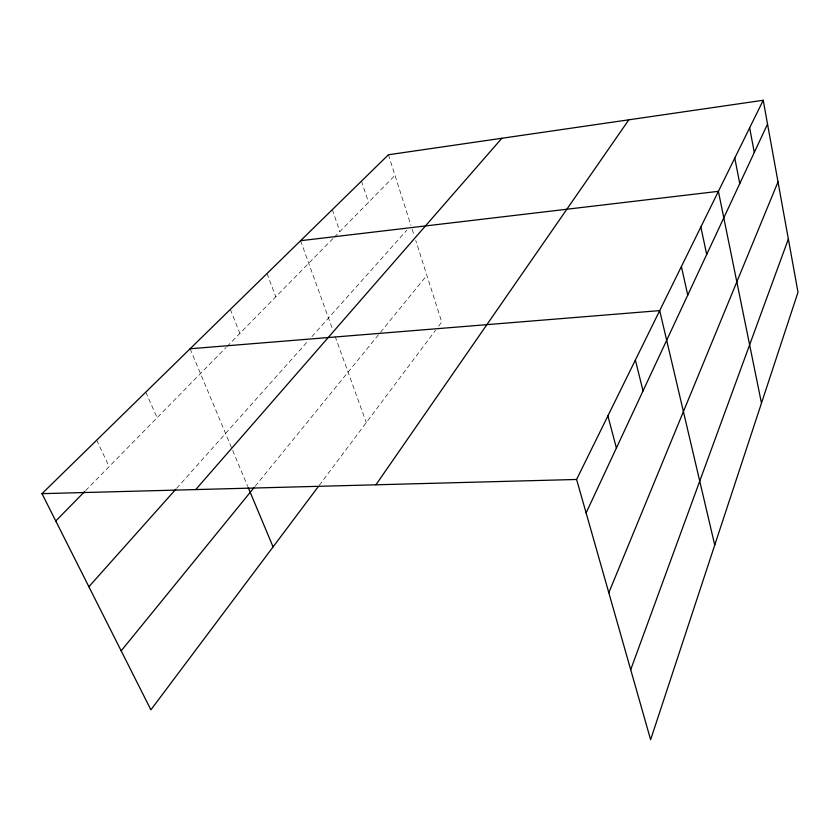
<?xml version="1.0" encoding="UTF-8"?>
<svg xmlns="http://www.w3.org/2000/svg" width="840" height="840" viewBox="0 0 840 840"><rect width="100%" height="100%" fill="white"/><g stroke="black" fill="none" stroke-linecap="round" stroke-linejoin="round"><path stroke-width="0.63" stroke-dasharray="4.2 3.15" d="M319.2 485.405L435.54 330.278M438.638 326.141L441.735 322.004L415.748 240.471M255.171 486.255L379.701 333.291M380.52 332.283L426.867 275.352M176.652 488.313L307.598 341.46M311.955 336.578L406.76 230.255M85.617 490.57L226.128 347.403M227.041 346.469L333.449 238.046M334.373 237.111L394.989 175.35M96.673 440.171L109.137 466.61M145.772 392.144L157.112 417.721M190.103 348.768L247.706 486.329M230.339 309.414L239.873 333.406M267.015 273.536L275.804 296.782M300.573 240.702L332.504 329.091M335.171 336.473L366.293 422.604M332.315 209.654L339.864 231.515M361.494 181.104L368.529 202.314M388.427 154.76L410.981 225.519M412.178 229.257L414.162 235.484"/><path stroke-width="1.26" d="M630.703 669.711L788.361 239.012M608.811 592.756L778.008 181.881M586.11 512.936L767.54 124.068M763.224 100.264L798 292.257L650.622 739.736L576.597 479.472L763.224 100.264L388.427 154.76L42 493.657L150.885 709.832L318.423 486.433M375.911 484.806L628.824 119.805M121.18 650.843L254.341 487.263M195.731 489.584L501.848 138.264M88.883 586.73L175.781 489.29M55.766 520.989L84.714 491.495M300.573 240.702L718.41 191.331L761.481 403.158M190.103 348.768L659.704 310.611L714.746 545.055M42 493.657L576.597 479.472M248.209 487.526L273.074 546.903M607.887 415.894L616.403 448.014M635.376 360.045L643.041 390.905M681.398 266.532L687.75 295.082M700.854 227L706.692 254.489M734.779 158.056L739.756 183.603M749.658 127.838L754.278 152.481"/></g></svg>
